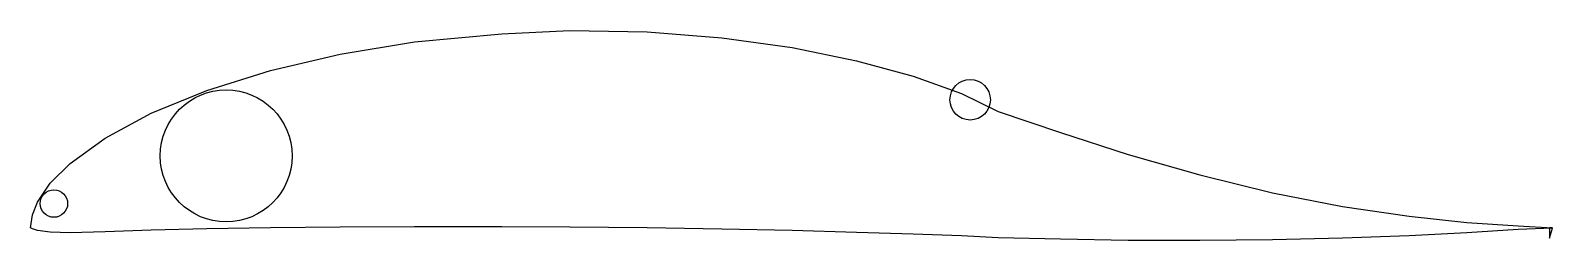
# Model space of a CAD drawing. Extents: x 0 to 117, y -1 to 15.
import ezdxf

# ---------------------------------------------------------------- set-up
doc = ezdxf.new("R2010")
doc.units = 0

msp = doc.modelspace()

# ---------------------------------------------------------------- linework, layer by layer
at = {"layer": 'AIRFOIL_OUTLINE'}
msp.add_lwpolyline([(0, 0), (0.151, 1.001), (0.542, 1.958), (1.522, 3.416), (3.048, 4.914), (5.729, 6.872), (9.253, 8.771), (13.516, 10.522), (18.388, 12.047), (23.738, 13.297), (29.436, 14.244), (36.124, 14.861), (41.326, 15.108), (47.244, 14.996), (52.963, 14.544), (58.354, 13.791), (63.293, 12.791), (67.629, 11.597), (71.337, 10.273), (74.141, 8.896), (78.918, 7.291), (84.101, 5.616), (89.597, 4.049), (95.174, 2.686), (100.533, 1.622), (105.64, 0.878), (110.054, 0.415), (113.975, 0.137), (116.622, 0.002), (116.4, 0), (116.4, -0.8), (116.622, -0.036), (113.975, -0.143), (110.054, -0.393), (105.64, -0.623), (100.533, -0.798), (95.174, -0.917), (89.597, -0.979), (84.101, -0.972), (78.918, -0.878), (74.141, -0.769), (71.337, -0.63), (67.629, -0.498), (63.293, -0.357), (58.354, -0.214), (52.963, -0.099), (47.244, -0.009), (41.326, 0.04), (36.124, 0.076), (29.436, 0.075), (23.738, 0.042), (18.388, -0.017), (13.516, -0.088), (9.253, -0.194), (5.729, -0.318), (3.048, -0.396), (1.522, -0.339), (0.542, -0.206), (0.151, -0.092), (0, 0)], close=True, dxfattribs=at)
at = {"layer": 'LE_PIN_BORE_2MM'}
msp.add_circle((1.8, 1.85), 1.05, dxfattribs=at)
at = {"layer": 'MAIN_SPAR_BORE_10MM'}
msp.add_circle((15, 5.5), 5.05, dxfattribs=at)
at = {"layer": 'SECONDARY_SPAR_3MM'}
msp.add_circle((72, 9.8), 1.55, dxfattribs=at)

doc.saveas('drawing.dxf')
